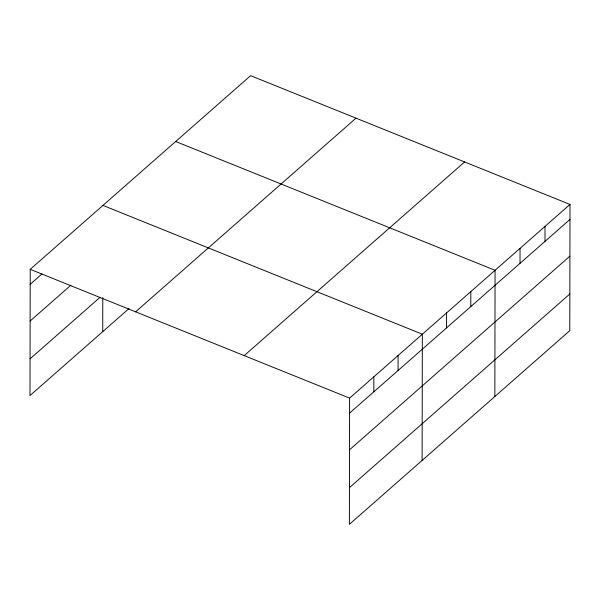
<?xml version="1.0" encoding="UTF-8"?>
<svg xmlns="http://www.w3.org/2000/svg" width="600" height="600" viewBox="0 0 600 600"><rect width="100%" height="100%" fill="white"/><g stroke="black" fill="none" stroke-linecap="round" stroke-linejoin="round"><path stroke-width="0.9" d="M570 204.45L349.605 398.123L349.388 524.34L569.783 330.668L570 204.45L250.612 75.66L30.218 269.332L30 395.55L129.053 308.513M102.727 331.642L102.788 297.69M373.822 391.808L373.853 376.815M398.07 370.5L398.092 355.515M422.115 460.433L422.34 334.207L102.953 205.417M446.558 327.892L446.58 312.9M470.798 306.593L470.82 291.6M494.85 396.518L495.067 270.293L175.68 141.502M520.02 263.34L520.043 248.347M544.995 241.388L545.025 226.395M30.195 284.317L41.97 273.975M30.128 321.03L70.995 285.112M30.068 358.845L100.02 297.368M135.615 311.827L356.01 118.155M244.208 355.62L464.603 161.947M349.582 413.107L569.977 219.435M349.515 449.82L569.91 256.147M349.455 487.635L569.842 293.962M30.218 269.332L349.605 398.123"/></g></svg>
